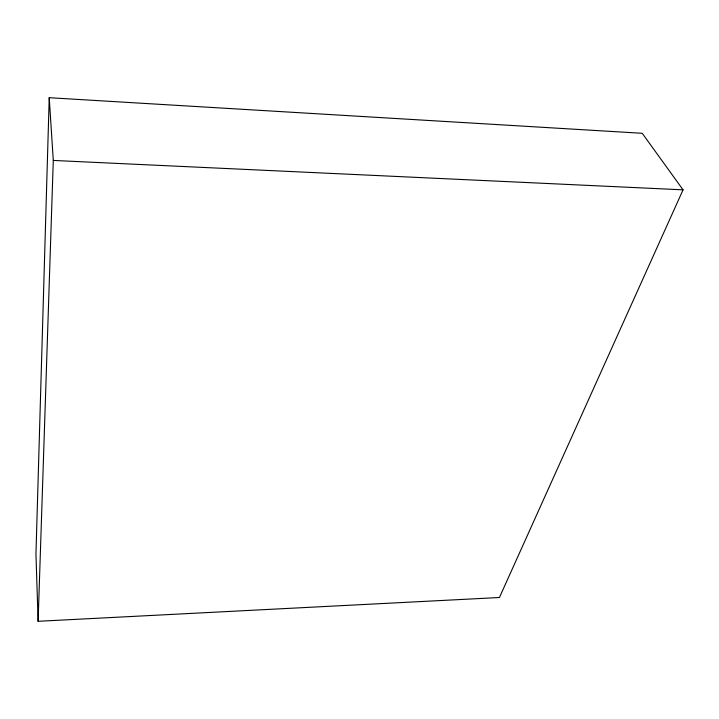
<?xml version="1.0" encoding="UTF-8"?>
<svg xmlns="http://www.w3.org/2000/svg" width="719" height="719" viewBox="0 0 719 719"><rect width="100%" height="100%" fill="white"/><g stroke="black" fill="none" stroke-linecap="round" stroke-linejoin="round"><path stroke-width="1.08" d="M49.225 97.703L35.95 554.088L38.116 621.297L499.435 597.507L683.05 189.834L642.229 133.294L49.225 97.703L53.287 160.436L38.116 621.297M53.287 160.436L683.05 189.834"/></g></svg>
